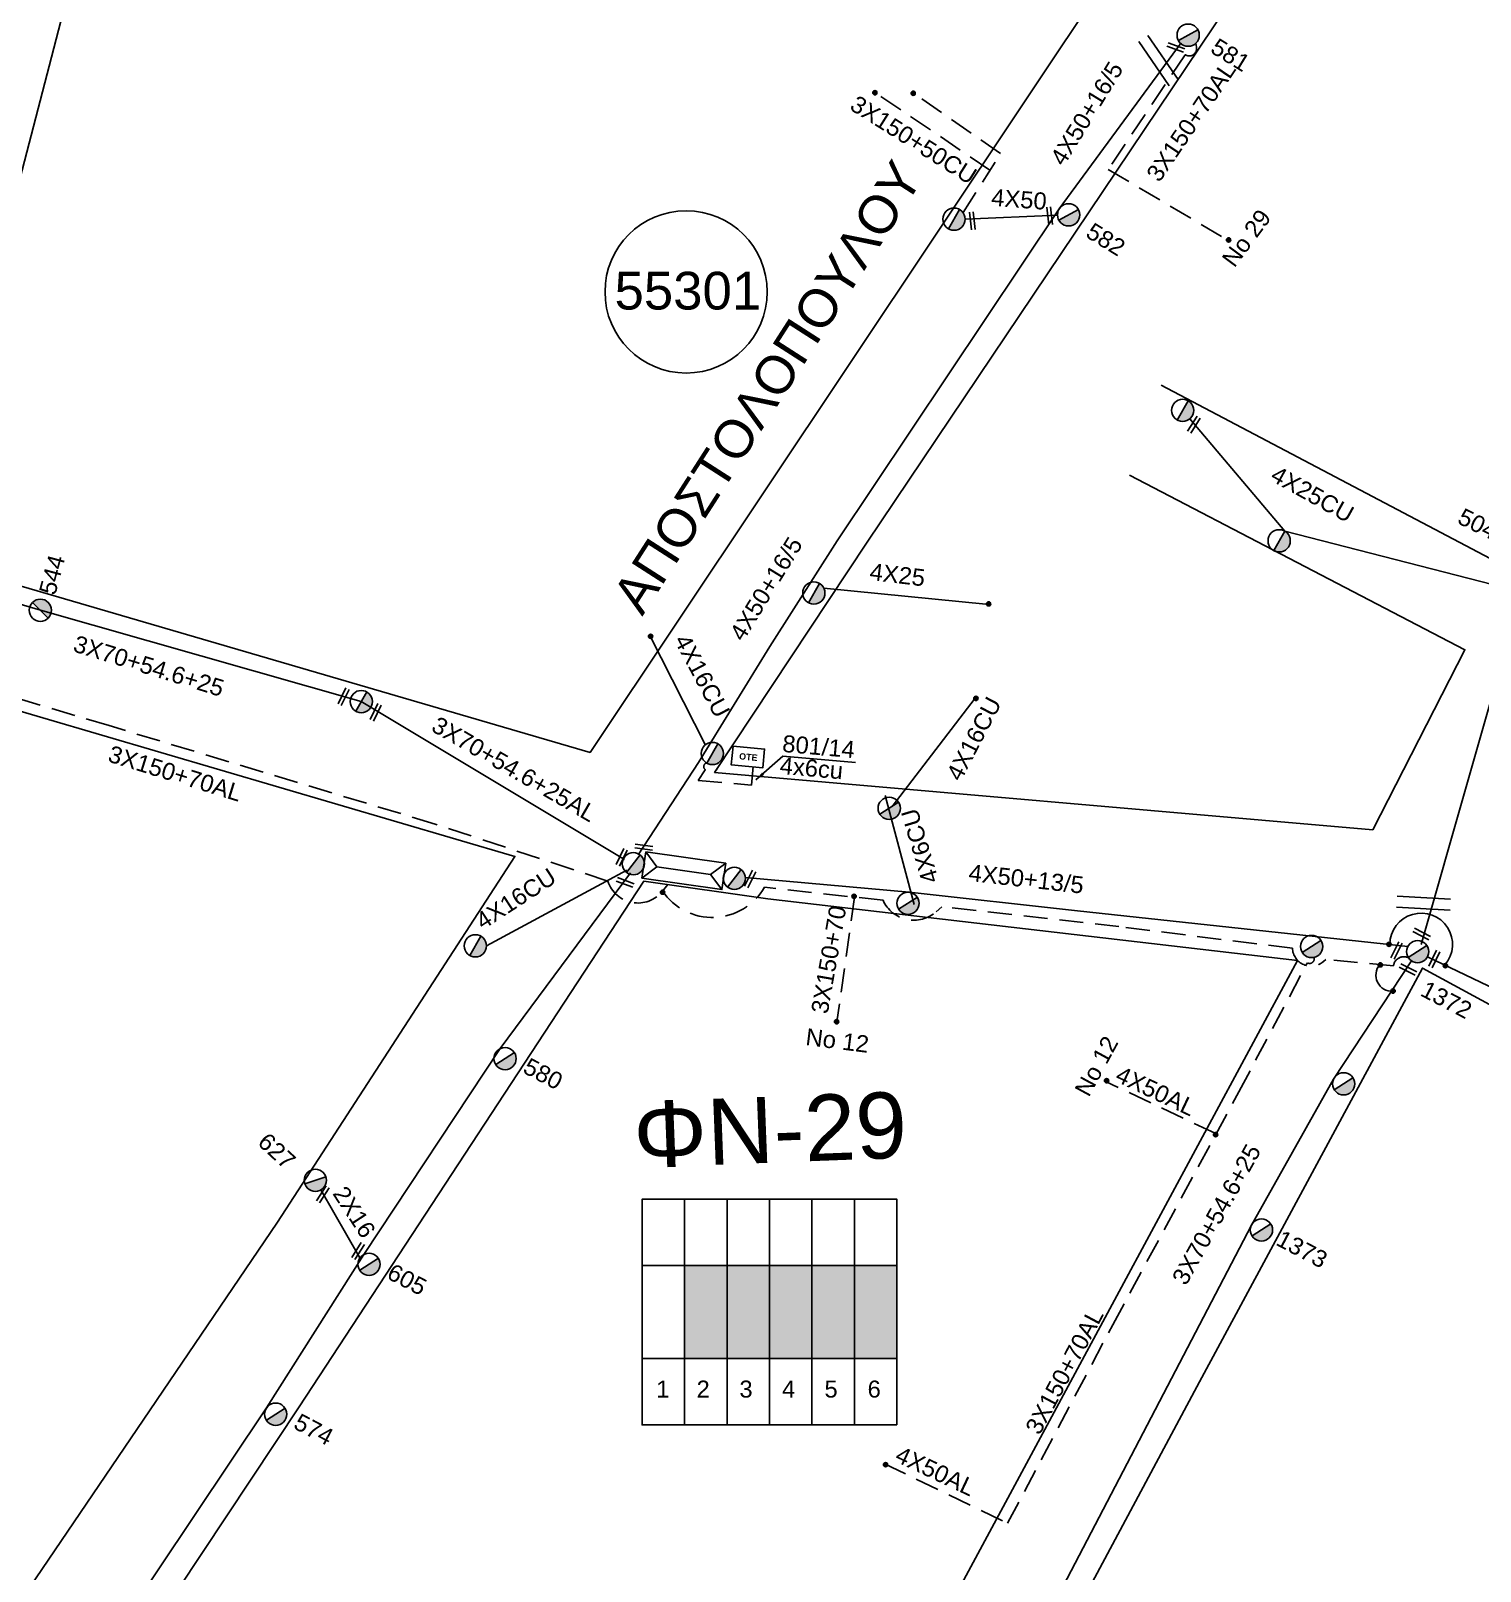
# Model space of a CAD drawing. Header units: millimetres. Extents: x 898 to 5598, y 789 to 3443.
# Drawn here: x 1801.7 to 1955.3, y 1075 to 1238.3 of the extents above; entities that cross this region are included whole.
import ezdxf
from ezdxf.enums import TextEntityAlignment as Align

# ---------------------------------------------------------------- set-up
doc = ezdxf.new("R2010")
doc.units = ezdxf.units.MM
doc.linetypes.add('DASHED', pattern=[19.05, 12.7, -6.35])
for name, color, linetype in [('4x50+13_5 ΕΝΑΕΡΙΑ', 7, 'SYN_LINE'), ('Pillar OTE', 7, 'Continuous'), ('Άγνωστα', 7, 'Continuous'), ('Ασφαλειοκιβώτια Χ.Τ 6 αναχωρήσεων', 7, 'Continuous'), ('Ασφαλειοκιβώτια Χ.Τ 9 αναχωρήσεων', 7, 'Continuous'), ('Γυμνά εναέρια ΧΤ (1Φ)   2x16AL', 7, 'Continuous'), ('Γυμνά εναέρια ΧΤ (3Φ)   4x50CU', 7, 'Continuous'), ('Γυμνά εναέρια ΧΤ και ΦΟΠ (3Φ)   4x50+16AL', 7, 'Continuous'), ('Εναέρια παροχή ΧΤ 4x16', 7, 'SYN_LINE'), ('Επιγραφές - Σχήματα', 7, 'Continuous'), ('Καλώδια ΧΤ   3x150+50CU', 7, 'DASHED'), ('Καλώδια ΧΤ   3x150+70AL', 7, 'DASHED'), ('Καλώδια ΧΤ   3x150AL+50CU', 7, 'DASHED'), ('Καλώδια ΧΤ   4x25CU', 7, 'DASHED'), ('Καλώδια ΧΤ   4x6CU', 7, 'DASHED'), ('Μηχανική τομή', 7, 'Continuous'), ('Στύλος ΦΜ', 7, 'Continuous'), ('Στύλος ΦΜ @ 1', 7, 'Continuous'), ('Συνδέσεις', 7, 'Continuous'), ('Συνεστραμμένα ΧΤ   3x70+54.6+25 AL', 7, 'SYN_LINE'), ('Τομή', 7, 'Continuous'), ('Υποσταθμός εναέριος 2 στύλων', 7, 'Continuous'), ('Υποσταθμός πόλεως', 7, 'Continuous'), ('Υπόβαθρο ΔΕΗ', 7, 'Continuous'), ('Υπόγεια καλώδια Παροχών ΧΤ   4x16CU', 7, 'DASHED'), ('Υπόγεια καλώδια Παροχών ΧΤ   4x25', 7, 'DASHED'), ('Υπόγεια καλώδια Παροχών ΧΤ   4x50AL', 7, 'DASHED'), ('Υπόγεια καλώδια Παροχών ΧΤ   4x6', 7, 'DASHED')]:
    doc.layers.add(name, color=color, linetype=linetype)
doc.styles.add('arial', font='arial.ttf')
doc.styles.get("Standard").update_dxf_attribs({"font": 'arial.ttf'})
doc.linetypes.add('SYN_LINE', pattern='A,0.5,-0.0001,["/\\/\\/\\/",Standard,S=0.1,R=0,X=0,Y=-0.05],-0.25', length=0.7501)
doc.dimstyles.new('ISO-25', dxfattribs={"dimtxt": 2.5, "dimasz": 2.5, "dimexe": 1.25, "dimexo": 0.625, "dimtad": 1, "dimtxsty": 'Standard', "dimcen": 2.5, "dimadec": 0, "dimazin": 0, "dimtfac": 1, "dimtmove": 0, "dimatfit": 3, "dimfxl": 1, "dimarcsym": 0})

# ---------------------------------------------------------------- blocks, each defined once
blk = doc.blocks.new('ΥΠΑΡΧΩΝ ΤΣΙΜΕΝΤΕΝΙΟΣ ΣΤΥΛΟΣ')
at = {"layer": 'Στύλος ΦΜ'}
blk.add_hatch(color=7, dxfattribs=at).paths.add_polyline_path([(-1.29, -2.28, 0.574793), (2.62, 0, 0.268822), (1.3, 2.27)])
at = {"layer": 'Στύλος ΦΜ', "color": 7}
blk.add_line((-1.29, -2.28), (1.3, 2.27), dxfattribs=at)
blk.add_circle((0, 0), 2.62, dxfattribs=at)
at = {"layer": 'Στύλος ΦΜ', "flags": 4}
for tag, p in [('ΑΡΙΘΜΟΣ', (-4.68, 8.05)), ('ΤΥΠΟΣ', (-4.91, 3.03))]:
    blk.add_attdef(tag, p, '', height=4, dxfattribs=at)
blk = doc.blocks.new('ΑΣΦΑΛΕΙΟΚΙΒΩΤΙΟ ΥΠΟΣΤΑΘΜΟΥ 6 ΑΝΑΧΩΡΗΣΕΩΝ')
at = {"layer": 'Ασφαλειοκιβώτια Χ.Τ 6 αναχωρήσεων', "ltscale": 40}
for p, q in [((-23.91, 27), (23.91, 27)), ((-9.83, 27), (-9.83, -27)), ((9.83, 27), (9.83, -27)), ((-23.91, 18), (23.91, 18)), ((-23.91, 9), (23.91, 9)), ((-23.91, 0), (23.91, 0)), ((-23.91, -9), (23.91, -9)), ((-23.91, -18), (23.91, -18))]:
    blk.add_line(p, q, dxfattribs=at)
at = {"layer": 'Ασφαλειοκιβώτια Χ.Τ 6 αναχωρήσεων'}
blk.add_lwpolyline([(-23.91, -27), (23.91, -27), (23.91, 27), (-23.91, 27)], close=True, dxfattribs=at)
for s, p in [('1', (-18.13, 24.01)), ('2', (-18.13, 15.45)), ('3', (-18.13, 6.37)), ('4', (-18.13, -2.65)), ('5', (-18.13, -11.66)), ('6', (-18.13, -20.8))]:
    blk.add_text(s, height=3.6, rotation=270, dxfattribs=at).set_placement(p)
at = {"layer": 'Ασφαλειοκιβώτια Χ.Τ 6 αναχωρήσεων', "ltscale": 40}
for tag, height, p in [('ΟΝΟΜΑ', 5, (-0.27, 31.68)), ('ΚΕΙΜΕΝΟ 1', 2, (16.95, 22.41)), ('ΚΕΙΜΕΝΟ 2', 2, (16.95, 13.71)), ('ΚΕΙΜΕΝΟ 3', 2, (16.95, 4.31)), ('ΚΕΙΜΕΝΟ 4', 2, (16.95, -4.67)), ('ΚΕΙΜΕΝΟ 5', 2, (16.95, -13.51)), ('ΚΕΙΜΕΝΟ 6', 2, (16.95, -22.43)), ('ΣΧ', 2, (-0.21, -29.21))]:
    blk.add_attdef(tag, text='', height=height, dxfattribs=at).set_placement(p, align=Align.MIDDLE_CENTER)
blk = doc.blocks.new('ΥΠΟΣΤΑΘΜΟΣ ΕΝΑΕΡΙΟΣ ΕΠΙ 2 ΣΤΥΛΩΝ')
at = {"layer": 'Υποσταθμός εναέριος 2 στύλων', "linetype": 'Continuous'}
for points in [[(-11.97, -2.11, 0.574793), (-8.45, -0.07, 0.268822), (-9.64, 1.98)], [(9.68, -2.15, 0.574793), (13.19, -0.1, 0.268822), (12.01, 1.95)]]:
    blk.add_hatch(color=256, dxfattribs=at).paths.add_polyline_path(points)
for p, q in [((-11.97, -2.11), (-9.64, 1.98)), ((9.68, -2.15), (12.01, 1.95))]:
    blk.add_line(p, q, dxfattribs=at)
for centre in [(-10.81, -0.07), (10.84, -0.1)]:
    blk.add_circle(centre, 2.36, dxfattribs=at)
at = {"layer": 'Υποσταθμός πόλεως', "linetype": 'Continuous', "ltscale": 40}
blk.add_lwpolyline([(-8.57, 2.82), (8.57, 2.82), (8.57, -2.82), (-8.57, -2.82)], close=True, dxfattribs=at)
for points in [[(-5.75, 0), (-8.57, 2.82)], [(-8.57, -2.82), (-5.75, 0)], [(-5.75, 0), (5.75, 0)], [(5.75, 0), (8.57, 2.82)], [(8.57, -2.82), (5.75, 0)]]:
    blk.add_lwpolyline(points, dxfattribs=at)
at = {"layer": 'Υποσταθμός εναέριος 2 στύλων', "ltscale": 40, "flags": 1}
for tag, p in [('ΜΕΤΑΣΧΗΜΑΤΙΣΜΟΣ', (14.09, 2.51)), ('ΙΣΧΥΣ', (14.07, -0.28)), ('ΑΡΙΘΜΟΣ', (14.19, -3))]:
    blk.add_attdef(tag, p, '', height=1.8, dxfattribs=at)
blk = doc.blocks.new('ΤΟΜΗ')
at = {"layer": 'Τομή', "ltscale": 40}
for p, q in [((-5.68, 0), (5.68, 0)), ((5.68, -2.33), (-5.68, -2.33))]:
    blk.add_line(p, q, dxfattribs=at)
blk = doc.blocks.new('ΜΗΧΑΝΙΚΗ ΤΟΜΗ')
at = {"layer": 'Μηχανική τομή', "ltscale": 40}
for p, q in [((-1.89, 0.78), (1.89, 0.78)), ((1.89, 0), (-1.89, 0))]:
    blk.add_line(p, q, dxfattribs=at)
blk = doc.blocks.new('_ΣΥΝΔΕΣΗ')
at = {"layer": 'Συνδέσεις', "linetype": 'SYN_LINE', "ltscale": 40}
blk.add_hatch(color=256, dxfattribs=at).paths.add_polyline_path([(0.5, -0.01, 1), (-0.5, -0.01, 1)])
at = {"layer": 'Συνδέσεις'}
blk.add_circle((0, -0.01), 0.5, dxfattribs=at)
blk = doc.blocks.new('PILLAR ΟΤΕ')
at = {"layer": 'Pillar OTE', "ltscale": 40}
blk.add_lwpolyline([(-3.31, 2.02), (3.39, 2.02), (3.39, -1.99), (-3.31, -1.99)], close=True, dxfattribs=at)
at = {"layer": 'Pillar OTE', "insert": (-1.81, 0.71), "char_height": 1.3575, "width": 109.961, "attachment_point": 1}
blk.add_mtext('{\\fArial|b1|i0|c161|p34;OTE}', dxfattribs=at)

msp = doc.modelspace()

# ---------------------------------------------------------------- hatches: boundary and pattern name
at = {"layer": 'Ασφαλειοκιβώτια Χ.Τ 9 αναχωρήσεων', "ltscale": 40}
for color, points in [(2, [(1870.98, 1097.59), (1875.48, 1097.59), (1875.48, 1107.42), (1870.98, 1107.42)]), (30, [(1875.48, 1097.59), (1879.98, 1097.59), (1879.98, 1107.42), (1875.48, 1107.42)]), (85, [(1879.98, 1097.59), (1884.48, 1097.59), (1884.48, 1107.42), (1879.98, 1107.42)]), (27, [(1884.48, 1097.59), (1888.98, 1097.59), (1888.98, 1107.42), (1884.48, 1107.42)]), (1, [(1888.98, 1097.59), (1893.48, 1097.59), (1893.48, 1107.42), (1888.98, 1107.42)])]:
    msp.add_hatch(color=color, dxfattribs=at).paths.add_polyline_path(points)

# ---------------------------------------------------------------- linework, layer by layer
at = {"layer": '4x50+13_5 ΕΝΑΕΡΙΑ', "color": 2, "linetype": 'Continuous'}
msp.add_lwpolyline([(1947.63, 1141.24), (1912.63, 1145.03), (1894.79, 1147), (1877.42, 1148.57)], dxfattribs=at)
at = {"layer": '4x50+13_5 ΕΝΑΕΡΙΑ', "color": 0, "linetype": 'Continuous', "ltscale": 0.2}
for centre, radius, start, end in [((1949.05, 1141.46), 3.32, 319.2639, 179.9499), ((1945.98, 1138.21), 1.73, 139.779, 271.9349)]:
    msp.add_arc(centre, radius, start, end, dxfattribs=at)
at = {"layer": 'Άγνωστα', "color": 27, "linetype": 'DASHED', "ltscale": 0.2}
msp.add_lwpolyline([(1900.5, 1219.02), (1904.47, 1225.27), (1895.01, 1231.84)], dxfattribs=at)
at = {"layer": 'Άγνωστα', "color": 85}
msp.add_lwpolyline([(1795.01, 1043.28), (1807.36, 1062.7), (1811.4, 1069.54), (1826.67, 1092.33), (1836.99, 1108.6), (1851.45, 1130.42), (1865.26, 1149.06)], dxfattribs=at)
at = {"layer": 'Άγνωστα', "color": 1, "linetype": 'DASHED', "ltscale": 0.2}
msp.add_lwpolyline([(1946.1, 1139.19), (1938.96, 1139.88), (1938.68, 1139.64, -0.623771), (1935.4, 1141.05), (1917.02, 1143.36), (1898.23, 1145.45), (1897.65, 1144.93, -0.506154), (1892.02, 1146.14), (1879.45, 1147.52)], format="xyb", dxfattribs=at)
msp.add_lwpolyline([(1889, 1146.47), (1887.12, 1133.25)], dxfattribs=at)
at = {"layer": 'Άγνωστα', "color": 2}
msp.add_lwpolyline([(1991.66, 1116.54), (1968.13, 1131.36), (1949.72, 1140.15)], dxfattribs=at)
at = {"layer": 'Άγνωστα'}
msp.add_circle((1871.15, 1210.62), 8.6, dxfattribs=at)
at = {"layer": 'Άγνωστα', "color": 1, "linetype": 'DASHED', "ltscale": 0.2}
for centre, radius, start, end in [((1873.92, 1150.71), 6.39, 214.2956, 329.9953), ((1947.22, 1139.04), 1.12, 65.4497, 172.085)]:
    msp.add_arc(centre, radius, start, end, dxfattribs=at)
at = {"layer": 'Γυμνά εναέρια ΧΤ (1Φ)   2x16AL', "color": 85}
msp.add_lwpolyline([(1836.58, 1108.24), (1832.44, 1115.44)], dxfattribs=at)
at = {"layer": 'Γυμνά εναέρια ΧΤ (3Φ)   4x50CU', "color": 27}
msp.add_lwpolyline([(1900.72, 1218.33), (1910.51, 1218.74)], dxfattribs=at)
at = {"layer": 'Γυμνά εναέρια ΧΤ και ΦΟΠ (3Φ)   4x50+16AL', "color": 27, "linetype": 'Continuous', "ltscale": 15}
msp.add_line((1949.05, 1141.46), (1959.6, 1178.5), dxfattribs=at)
at = {"layer": 'Γυμνά εναέρια ΧΤ και ΦΟΠ (3Φ)   4x50+16AL', "color": 27}
msp.add_lwpolyline([(1923.63, 1237.03), (1910.68, 1219.41), (1887.17, 1184.22), (1880.02, 1173.04), (1872.45, 1160.74), (1866.08, 1150.97)], dxfattribs=at)
at = {"layer": 'Εναέρια παροχή ΧΤ 4x16', "color": 27, "linetype": 'SYN_LINE', "ltscale": 11}
msp.add_line((1873.19, 1162.57), (1867.34, 1174.13), dxfattribs=at)
at = {"layer": 'Εναέρια παροχή ΧΤ 4x16', "color": 2, "linetype": 'SYN_LINE', "ltscale": 15}
msp.add_lwpolyline([(1892.97, 1156.08), (1901.79, 1167.56)], dxfattribs=at)
at = {"layer": 'Εναέρια παροχή ΧΤ 4x16', "linetype": 'SYN_LINE', "ltscale": 20}
msp.add_lwpolyline([(1849.98, 1141.31), (1864.86, 1149.32)], dxfattribs=at)
at = {"layer": 'Καλώδια ΧΤ   3x150+50CU', "color": 27, "linetype": 'DASHED', "ltscale": 0.2}
msp.add_lwpolyline([(1903.35, 1223.51), (1891.04, 1231.85)], dxfattribs=at)
at = {"layer": 'Καλώδια ΧΤ   3x150+70AL', "color": 27, "linetype": 'DASHED', "ltscale": 0.2}
msp.add_lwpolyline([(1925.16, 1236.98), (1925.22, 1236.57, -0.688753), (1924.03, 1235.76), (1915.88, 1223.6), (1928.74, 1215.99)], format="xyb", dxfattribs=at)
at = {"layer": 'Καλώδια ΧΤ   3x150+70AL', "color": 1, "ltscale": 0.2}
msp.add_lwpolyline([(1869.2, 1147.82), (1868.64, 1147.11, -0.599549), (1862.85, 1148.17), (1844.55, 1154.22), (1810, 1164.65), (1789.29, 1170.82), (1748.27, 1183.74)], format="xyb", dxfattribs=at)
at = {"layer": 'Καλώδια ΧΤ   3x150+70AL', "color": 2, "ltscale": 0.2}
msp.add_lwpolyline([(1905.22, 1080.11), (1916.36, 1101.15), (1916.36, 1101.15), (1929.72, 1125.83), (1936.99, 1139.51)], dxfattribs=at)
msp.add_arc((1937.23, 1139.93), 0.484, 240.9505, 18.1881, dxfattribs=at)
at = {"layer": 'Καλώδια ΧΤ   3x150AL+50CU', "color": 7, "linetype": 'DASHED', "ltscale": 0.2}
msp.add_lwpolyline([(1874.17, 1159.69), (1874.47, 1160.13)], dxfattribs=at)
at = {"layer": 'Καλώδια ΧΤ   4x25CU', "color": 27, "linetype": 'SYN_LINE', "ltscale": 20}
msp.add_lwpolyline([(1957.98, 1179.24), (1934.59, 1185.26), (1924.53, 1197.16)], dxfattribs=at)
at = {"layer": 'Καλώδια ΧΤ   4x25CU', "color": 27, "linetype": 'SYN_LINE', "ltscale": 15}
msp.add_lwpolyline([(1885.74, 1179.21), (1903.28, 1177.49)], dxfattribs=at)
at = {"layer": 'Καλώδια ΧΤ   4x6CU', "color": 2, "linetype": 'SYN_LINE', "ltscale": 15}
msp.add_lwpolyline([(1895.33, 1145.71), (1892.25, 1157.23)], dxfattribs=at)
at = {"layer": 'Συνεστραμμένα ΧΤ   3x70+54.6+25 AL', "color": 30, "ltscale": 20}
msp.add_lwpolyline([(1864.61, 1150.45), (1836.72, 1167.2), (1836.7, 1167.21), (1802.71, 1176.88), (1775.86, 1184.77), (1766.7, 1187.67)], dxfattribs=at)
at = {"layer": 'Συνεστραμμένα ΧΤ   3x70+54.6+25 AL', "color": 1, "linetype": 'SYN_LINE', "ltscale": 20}
msp.add_lwpolyline([(1876.28, 1008.37), (1891.08, 1036.8), (1911.09, 1073.46), (1931.07, 1111.72), (1939.76, 1127.19), (1948.02, 1139.71)], dxfattribs=at)
at = {"layer": 'Υπόβαθρο ΔΕΗ'}
msp.add_lwpolyline([(1731.09, 1294.68), (1748.19, 1308.95), (1759.56, 1318.72), (1800.55, 1304.62), (1779.98, 1221.37), (1799.12, 1217.14), (1820.15, 1298.12), (1917.6, 1246.75), (1916.07, 1244.4), (1916.07, 1244.4), (1860.97, 1161.82), (1715.31, 1204.37), (1656.4, 1221.36), (1654.78, 1229.1), (1702.66, 1270.23), (1730.68, 1294.23)], close=True, dxfattribs=at)
for points in [[(1943.94, 1153.62), (1874.17, 1159.69), (1890.35, 1184.11), (1930.02, 1243.16), (1930.02, 1243.16), (1970.86, 1299.85), (1971.85, 1299.87), (2016.11, 1281.34)], [(2016.11, 1281.34), (1963.17, 1189.74), (1958.39, 1181.31), (1921.48, 1200.73)], [(1788.65, 1054.33), (1827.83, 1112.04), (1853, 1150.79), (1790.43, 1169.14), (1789.77, 1169.38), (1769.6, 1087.02), (1752.3, 1092.62), (1771.13, 1175.43), (1719.41, 1190.92), (1671.58, 1205.65), (1638.5, 1180), (1612.48, 1190.01), (1550.25, 1136.75), (1550, 1133.59), (1644.13, 1102.14), (1759.2, 1064.61), (1788.65, 1054.33)], [(1918.12, 1191.19), (1953.68, 1172.69), (1943.94, 1153.62)], [(1881.4, 1161.42), (1889.09, 1160.75)], [(1801.9, 1049.93), (1854.37, 1027.59), (1871.52, 1019.64), (1896.67, 1066.85), (1935.93, 1139.77), (1879.82, 1146.29), (1866.68, 1148.18), (1830.15, 1092.45), (1801.9, 1049.93)], [(1971.08, 975.36), (1997.88, 1032.08), (2013.68, 1066.9), (2027.4, 1095.21), (1984.56, 1118.9), (1966.27, 1129.7), (1949.18, 1138.95), (1925.54, 1095.1), (1895.76, 1039.43), (1882.43, 1014.97), (1943.03, 987.6), (1971.08, 975.36)]]:
    msp.add_lwpolyline(points, dxfattribs=at)
at = {"layer": 'Υπόγεια καλώδια Παροχών ΧΤ   4x50AL', "color": 2, "ltscale": 0.2}
for points in [[(1927.28, 1121.41), (1915.53, 1126.98)], [(1892.11, 1086.44), (1905.22, 1080.11)]]:
    msp.add_lwpolyline(points, dxfattribs=at)
at = {"layer": 'Υπόγεια καλώδια Παροχών ΧΤ   4x6', "color": 27, "linetype": 'DASHED', "ltscale": 0.2}
msp.add_lwpolyline([(1873.29, 1160.7, 0.564686), (1873.17, 1159.98), (1872.41, 1158.84), (1878.07, 1158.35), (1878.24, 1160.32)], format="xyb", dxfattribs=at)

# ---------------------------------------------------------------- block references
at = {"layer": 'Pillar OTE', "xscale": 0.4999999999999999, "yscale": 0.4999999999999999, "zscale": 0.4999999999999999, "rotation": 354.5114319296587}
msp.add_blockref('PILLAR ΟΤΕ', (1877.67, 1161.32), dxfattribs=at)
at = {"layer": 'Ασφαλειοκιβώτια Χ.Τ 6 αναχωρήσεων', "xscale": 0.5, "yscale": 0.5, "zscale": 0.5, "rotation": 90}
msp.add_blockref('ΑΣΦΑΛΕΙΟΚΙΒΩΤΙΟ ΥΠΟΣΤΑΘΜΟΥ 6 ΑΝΑΧΩΡΗΣΕΩΝ', (1879.98, 1102.5), dxfattribs=at)
at = {"layer": 'Μηχανική τομή'}
for p, xscale, yscale, zscale, rotation in [((1923.11, 1236.71), 0.4999999999999997, 0.4999999999999997, 0.4999999999999997, 159.9877513134886), ((1909.48, 1218.66), 0.4999999999999997, 0.4999999999999997, 0.4999999999999997, 276.0846978602918), ((1901.29, 1218.13), 0.4999999999999997, 0.4999999999999997, 0.4999999999999997, 276.0846978602918), ((1924.8, 1196.66), 0.4999999999999997, 0.4999999999999997, 0.4999999999999997, 237.8098773206167), ((1835.02, 1167.62), 0.4999999999999995, 0.4999999999999995, 0.4999999999999995, 63.70707487867689), ((1838.42, 1165.96), 0.4999999999999995, 0.4999999999999995, 0.4999999999999995, 63.70707487867689), ((1864.49, 1150.61), 0.4999999999999995, 0.4999999999999995, 0.4999999999999995, 63.70707487867689), ((1866.69, 1151.97), 0.4999999999999998, 0.4999999999999998, 0.4999999999999998, 172.0396250093001), ((1878.11, 1148.31), 0.4999999999999995, 0.4999999999999995, 0.4999999999999995, 63.70707487867689), ((1864.76, 1148.22), 0.4999999999999997, 0.4999999999999997, 0.4999999999999997, 159.9877513134886), ((1949.18, 1142.74), 0.4999999999999998, 0.4999999999999998, 0.4999999999999998, 153.0940910941707), ((1946.61, 1140.73), 0.4999999999999995, 0.4999999999999995, 0.4999999999999995, 63.70707487867689), ((1950.62, 1139.84), 0.4999999999999995, 0.4999999999999995, 0.4999999999999995, 63.70707487867689), ((1947.75, 1138.97), 0.4999999999999998, 0.4999999999999998, 0.4999999999999998, 153.0940910941707), ((1832.48, 1115.07), 0.4999999999999997, 0.4999999999999997, 0.4999999999999997, 237.8098773206167), ((1836.21, 1109.08), 0.4999999999999997, 0.4999999999999997, 0.4999999999999997, 237.8098773206167)]:
    msp.add_blockref('ΜΗΧΑΝΙΚΗ ΤΟΜΗ', p, dxfattribs=dict(at, xscale=xscale, yscale=yscale, zscale=zscale, rotation=rotation))
at = {"layer": 'Στύλος ΦΜ @ 1', "ltscale": 40}
ref = msp.add_blockref('ΥΠΑΡΧΩΝ ΤΣΙΜΕΝΤΕΝΙΟΣ ΣΤΥΛΟΣ', (1924.35, 1237.83), dxfattribs=dict(at, xscale=0.449999999999818, yscale=0.449999999999818, zscale=0.449999999999818, rotation=328.3524764546679))
ref.add_attrib('ΤΥΠΟΣ', '581', (1926.59, 1236.07), dxfattribs={"layer": 'Στύλος ΦΜ', "height": 1.8, "rotation": 328.3525, "flags": 4})
ref = msp.add_blockref('ΥΠΑΡΧΩΝ ΤΣΙΜΕΝΤΕΝΙΟΣ ΣΤΥΛΟΣ', (1911.68, 1218.79), dxfattribs=dict(at, xscale=0.449999999999818, yscale=0.449999999999818, zscale=0.449999999999818, rotation=328.3524764546679))
ref.add_attrib('ΤΥΠΟΣ', '582', (1913.37, 1216.52), dxfattribs={"layer": 'Στύλος ΦΜ', "height": 1.8, "rotation": 328.3525, "flags": 4})
at = {"layer": 'Στύλος ΦΜ @ 1', "ltscale": 40, "xscale": 0.4499999999998181, "yscale": 0.4499999999998181, "zscale": 0.4499999999998181}
for p in [(1899.54, 1218.33), (1923.77, 1198.06), (1934, 1184.24), (1884.68, 1178.7), (1836.72, 1167.2), (1873.93, 1161.7), (1848.81, 1141.31)]:
    msp.add_blockref('ΥΠΑΡΧΩΝ ΤΣΙΜΕΝΤΕΝΙΟΣ ΣΤΥΛΟΣ', p, dxfattribs=at)
at = {"layer": 'Στύλος ΦΜ @ 1', "ltscale": 40}
ref = msp.add_blockref('ΥΠΑΡΧΩΝ ΤΣΙΜΕΝΤΕΝΙΟΣ ΣΤΥΛΟΣ', (1958.55, 1179.02), dxfattribs=dict(at, xscale=0.4499999999998181, yscale=0.4499999999998181, zscale=0.4499999999998181, rotation=333.6428466960421))
ref.add_attrib('ΤΥΠΟΣ', '504', (1952.77, 1186.16), dxfattribs={"layer": 'Στύλος ΦΜ', "height": 1.8, "rotation": 333.6428, "flags": 4})
ref = msp.add_blockref('ΥΠΑΡΧΩΝ ΤΣΙΜΕΝΤΕΝΙΟΣ ΣΤΥΛΟΣ', (1802.71, 1176.88), dxfattribs=dict(at, xscale=0.4499999999998181, yscale=0.4499999999998181, zscale=0.4499999999998181, rotation=74.97736272669584))
ref.add_attrib('ΤΥΠΟΣ', '544', (1804.27, 1178.38), dxfattribs={"layer": 'Στύλος ΦΜ', "height": 1.8, "rotation": 74.9774, "flags": 4})
at = {"layer": 'Στύλος ΦΜ @ 1', "ltscale": 40, "xscale": 0.449999999999818, "yscale": 0.449999999999818, "zscale": 0.449999999999818, "rotation": 332.3303308357497}
for p in [(1892.67, 1155.89), (1894.66, 1145.82), (1937.44, 1141.24), (1940.83, 1126.69)]:
    msp.add_blockref('ΥΠΑΡΧΩΝ ΤΣΙΜΕΝΤΕΝΙΟΣ ΣΤΥΛΟΣ', p, dxfattribs=at)
at = {"layer": 'Στύλος ΦΜ @ 1', "ltscale": 40}
ref = msp.add_blockref('ΥΠΑΡΧΩΝ ΤΣΙΜΕΝΤΕΝΙΟΣ ΣΤΥΛΟΣ', (1948.67, 1140.7), dxfattribs=dict(at, xscale=0.449999999999818, yscale=0.449999999999818, zscale=0.449999999999818, rotation=332.3303308357497))
ref.add_attrib('ΤΥΠΟΣ', '1372', (1948.84, 1136.1), dxfattribs={"layer": 'Στύλος ΦΜ', "height": 1.8, "rotation": 332.3303, "flags": 4})
ref = msp.add_blockref('ΥΠΑΡΧΩΝ ΤΣΙΜΕΝΤΕΝΙΟΣ ΣΤΥΛΟΣ', (1851.96, 1129.36), dxfattribs=dict(at, xscale=0.449999999999818, yscale=0.449999999999818, zscale=0.449999999999818, rotation=332.3303308357497))
ref.add_attrib('ΤΥΠΟΣ', '580', (1853.72, 1127.93), dxfattribs={"layer": 'Στύλος ΦΜ', "height": 1.8, "rotation": 332.3303, "flags": 4})
ref = msp.add_blockref('ΥΠΑΡΧΩΝ ΤΣΙΜΕΝΤΕΝΙΟΣ ΣΤΥΛΟΣ', (1831.85, 1116.46), dxfattribs=dict(at, xscale=0.449999999999818, yscale=0.449999999999818, zscale=0.449999999999818, rotation=317.2736271947529))
ref.add_attrib('ΤΥΠΟΣ', '627', (1825.62, 1120.33), dxfattribs={"layer": 'Στύλος ΦΜ', "height": 1.8, "rotation": 317.2736, "flags": 4})
ref = msp.add_blockref('ΥΠΑΡΧΩΝ ΤΣΙΜΕΝΤΕΝΙΟΣ ΣΤΥΛΟΣ', (1932.12, 1111.2), dxfattribs=dict(at, xscale=0.449999999999818, yscale=0.449999999999818, zscale=0.449999999999818, rotation=332.3303308357497))
ref.add_attrib('ΤΥΠΟΣ', '1373', (1933.53, 1109.67), dxfattribs={"layer": 'Στύλος ΦΜ', "height": 1.8, "rotation": 332.3303, "flags": 4})
ref = msp.add_blockref('ΥΠΑΡΧΩΝ ΤΣΙΜΕΝΤΕΝΙΟΣ ΣΤΥΛΟΣ', (1837.54, 1107.56), dxfattribs=dict(at, xscale=0.449999999999818, yscale=0.449999999999818, zscale=0.449999999999818, rotation=332.3303308357497))
ref.add_attrib('ΤΥΠΟΣ', '605', (1839.3, 1106.13), dxfattribs={"layer": 'Στύλος ΦΜ', "height": 1.8, "rotation": 332.3303, "flags": 4})
ref = msp.add_blockref('ΥΠΑΡΧΩΝ ΤΣΙΜΕΝΤΕΝΙΟΣ ΣΤΥΛΟΣ', (1827.65, 1091.67), dxfattribs=dict(at, xscale=0.449999999999818, yscale=0.449999999999818, zscale=0.449999999999818, rotation=332.3303308357497))
ref.add_attrib('ΤΥΠΟΣ', '574', (1829.41, 1090.24), dxfattribs={"layer": 'Στύλος ΦΜ', "height": 1.8, "rotation": 332.3303, "flags": 4})
at = {"layer": 'Συνδέσεις', "xscale": 0.4499999999999886, "yscale": 0.4499999999999886, "zscale": 0.4499999999999886}
for p in [(1891.15, 1231.73), (1895.21, 1231.68), (1928.64, 1216.13), (1903.2, 1177.56), (1867.38, 1174.12), (1901.86, 1167.54), (1868.65, 1147), (1888.95, 1146.56), (1945.64, 1141.48), (1944.71, 1139.3), (1951.62, 1139.21), (1946.08, 1136.52), (1887.09, 1133.27), (1915.71, 1127.02), (1927.26, 1121.31), (1892.28, 1086.33)]:
    msp.add_blockref('_ΣΥΝΔΕΣΗ', p, dxfattribs=at)
at = {"layer": 'Τομή', "xscale": 0.4999999999999999, "yscale": 0.4999999999999999, "zscale": 0.4999999999999999}
for p, rotation in [((1920.72, 1234.8), 124.4788050686928), ((1949.27, 1145.24), 176.779491085153)]:
    msp.add_blockref('ΤΟΜΗ', p, dxfattribs=dict(at, rotation=rotation))
at = {"layer": 'Υποσταθμός εναέριος 2 στύλων', "xscale": 0.4999999999999999, "yscale": 0.4999999999999999, "zscale": 0.4999999999999999, "rotation": 351.840185181252}
msp.add_blockref('ΥΠΟΣΤΑΘΜΟΣ ΕΝΑΕΡΙΟΣ ΕΠΙ 2 ΣΤΥΛΩΝ', (1870.9, 1149.28), dxfattribs=at)

# ---------------------------------------------------------------- texts
at = {"ltscale": 40, "width": 94.4586, "attachment_point": 1, "style": 'arial'}
for s, insert, char_height, rotation in [('ΑΠΟΣΤΟΛΟΠΟΥΛΟΥ', (1863.13, 1178.34), 4, 57.3049), ('ΦN-29', (1865.42, 1124.77), 7, 2.1857)]:
    msp.add_mtext(s, dxfattribs=dict(at, insert=insert, char_height=char_height, rotation=rotation))
at = {"layer": 'Άγνωστα', "ltscale": 40, "char_height": 1.8, "attachment_point": 1, "style": 'arial'}
for s, insert, width, rotation in [('4X50+16/5', (1909.63, 1224.79), 31.6072, 58.5256), ('4X50', (1903.57, 1221.55), 31.6072, 355.7316), ('\\pt1.8,3.6;No 29', (1927.81, 1214.17), 10.9389, 53.4311), ('4X50+16/5', (1875.65, 1174.41), 31.6072, 58.5256), ('3X70+54.6+25', (1806.59, 1174.27), 31.6072, 342.8472), ('4X50+13/5', (1901.22, 1149.99), 31.6072, 353.5955), ('3X150+70', (1884.37, 1134.33), 31.6072, 80.0553), ('\\pt1.8,3.6;No 12', (1883.96, 1132.59), 10.9389, 352.83), ('\\pt1.8,3.6;No 12', (1912.24, 1126.05), 10.9389, 61.5749), ('3X70+54.6+25', (1922.55, 1106.08), 31.6072, 60.9192), ('2X16', (1835.12, 1116.05), 31.6072, 303.31)]:
    msp.add_mtext(s, dxfattribs=dict(at, insert=insert, width=width, rotation=rotation))
at = {"layer": 'Άγνωστα', "insert": (1863.56, 1212.75), "char_height": 4, "attachment_point": 1}
msp.add_mtext_dynamic_manual_height_columns('55301', width=8.4293, gutter_width=12.5, heights=[0], dxfattribs=at)
at = {"layer": 'Καλώδια ΧΤ   3x150+50CU', "ltscale": 0.2, "insert": (1889.33, 1231.55), "char_height": 1.8, "width": 31.6072, "attachment_point": 1, "rotation": 327.6999, "style": 'arial'}
msp.add_mtext('3X150+50CU', dxfattribs=at)
at = {"layer": 'Καλώδια ΧΤ   3x150+70AL', "ltscale": 0.2, "char_height": 1.8, "width": 31.6072, "attachment_point": 1, "style": 'arial'}
for s, insert, rotation in [('\\pt12.6;3X150+70AL', (1919.81, 1223.15), 55.7976), ('3X150+70AL', (1810.28, 1162.6), 342.8472), ('3X150+70AL', (1907.01, 1090.21), 61.9762)]:
    msp.add_mtext(s, dxfattribs=dict(at, insert=insert, rotation=rotation))
at = {"layer": 'Καλώδια ΧΤ   4x25CU', "ltscale": 0.2, "insert": (1933.82, 1192.28), "char_height": 1.8, "width": 31.6072, "attachment_point": 1, "rotation": 330.8931, "style": 'arial'}
msp.add_mtext('4X25CU', dxfattribs=at)
at = {"layer": 'Καλώδια ΧΤ   4x6CU', "ltscale": 0.2, "insert": (1896.21, 1147.74), "char_height": 1.8, "width": 31.6072, "attachment_point": 1, "rotation": 106.6132, "style": 'arial'}
msp.add_mtext('4X6CU', dxfattribs=at)
at = {"layer": 'Συνεστραμμένα ΧΤ   3x70+54.6+25 AL', "ltscale": 20, "insert": (1844.91, 1165.72), "char_height": 1.8, "width": 31.6072, "attachment_point": 1, "rotation": 329.9481, "style": 'arial'}
msp.add_mtext('3X70+54.6+25AL', dxfattribs=at)
at = {"layer": 'Υπόγεια καλώδια Παροχών ΧΤ   4x16CU', "ltscale": 0.2, "char_height": 1.8, "width": 31.6072, "attachment_point": 1, "style": 'arial'}
for insert, rotation in [((1871.42, 1174.55), 297.9861), ((1898.64, 1159.47), 62.4529), ((1848.62, 1144.47), 33.1237)]:
    msp.add_mtext('4X16CU', dxfattribs=dict(at, insert=insert, rotation=rotation))
at = {"layer": 'Υπόγεια καλώδια Παροχών ΧΤ   4x25', "ltscale": 0.2, "insert": (1890.74, 1181.89), "char_height": 1.8, "width": 31.6072, "attachment_point": 1, "rotation": 353.1143, "style": 'arial'}
msp.add_mtext('4X25', dxfattribs=at)
at = {"layer": 'Υπόγεια καλώδια Παροχών ΧΤ   4x50AL', "color": 7, "ltscale": 0.2, "char_height": 1.8, "attachment_point": 1, "rotation": 354.9686}
for s, insert in [('801/14', (1881.44, 1163.67)), ('4x6cu', (1881.17, 1161.34))]:
    msp.add_mtext_dynamic_manual_height_columns(s, width=1.8, gutter_width=12.5, heights=[0.118], dxfattribs=dict(at, insert=insert))
at = {"layer": 'Υπόγεια καλώδια Παροχών ΧΤ   4x50AL', "ltscale": 0.2, "char_height": 1.8, "width": 31.6072, "attachment_point": 1, "rotation": 334.734, "style": 'arial'}
for s, insert in [('4X50AL', (1917.27, 1128.65)), ('\\pt7.2;4X50AL', (1893.92, 1088.37))]:
    msp.add_mtext(s, dxfattribs=dict(at, insert=insert))

# ---------------------------------------------------------------- leaders
at = {"layer": 'Επιγραφές - Σχήματα', "ltscale": 40}
msp.add_leader([(1878.55, 1158.89), (1881.4, 1161.42)], dimstyle='ISO-25', override={"dimasz": 1, "dimtad": 0}, dxfattribs=at)

doc.saveas('drawing.dxf')
